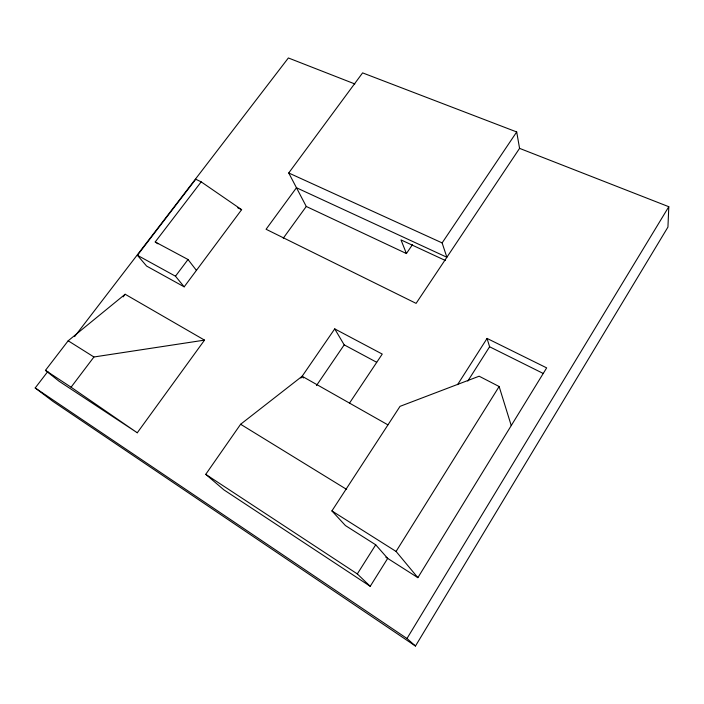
<?xml version="1.0" encoding="UTF-8"?>
<svg xmlns="http://www.w3.org/2000/svg" width="704" height="704" viewBox="0 0 704 704"><rect width="100%" height="100%" fill="white"/><g stroke="black" fill="none" stroke-linecap="round" stroke-linejoin="round"><path stroke-width="1.06" d="M519.49 148.333L668.8 206.712L667.938 227.084L415.466 646.034L52.932 401.377L35.2 387.957L47.89 371.413M415.466 646.034L406.982 638.502L668.8 206.712M385.871 557.242L417.877 577.667L546.665 367.875L487.062 338.43L457.565 384.657M387.851 424.82L302.139 376.27L240.618 424.266L205.744 474.338L223.978 489.922L370.225 586.309L387.693 558.404L375.716 544.799L345.418 525.571L331.91 510.919L400.03 406.349L479.134 376.209L499.136 386.522L511.245 425.586M417.877 577.667L396.07 551.434L499.136 386.522M370.225 586.309L357.315 573.918L375.716 544.799M467.799 381.075L489.606 346.773L487.062 338.43M349.51 403.102L382.246 354.077L334.726 328.882L300.898 378.074M516.701 131.956L519.57 148.359L416.09 303.371L266.077 229.258L296.463 187.748L446.873 257.259L442.121 242.906L516.701 131.956L362.604 72.882L288.728 172.973L306.275 206.466L406.419 253.546L412.465 244.666M316.466 385.572L344.194 344.863L334.726 328.882M137.28 432.775L204.53 340.12L125.145 294.246L68.174 340.789L45.452 370.366L58.969 381.163L137.28 432.775L71.069 387.209L45.452 370.366M283.272 238.207L306.275 206.466M184.175 286.836L241.622 209.678L201.177 181.861L195.765 179.23L137.421 255.297L146.608 266.068L184.175 286.836L175.481 276.206L137.421 255.297M175.481 276.206L188.012 259.503L155.223 241.947L201.177 181.861M71.069 387.209L93.931 356.99L204.53 340.12M123.165 296.859L125.145 294.246M74.615 336.591L288.367 57.966L354.842 83.952M288.728 172.973L442.121 242.906M445.438 260.524L400.998 239.897L406.419 253.546M237.732 207.777L241.622 209.678M489.606 346.773L543.382 373.542M344.194 344.863L376.631 362.261M240.618 424.266L346.65 489.421M68.174 340.789L93.931 356.99M331.91 510.919L396.07 551.434M205.744 474.338L357.315 573.918M35.2 387.957L406.982 638.502M155.223 241.947L157.916 243.804M188.012 259.503L196.425 270.389M302.139 376.27L303.389 378.004"/></g></svg>
